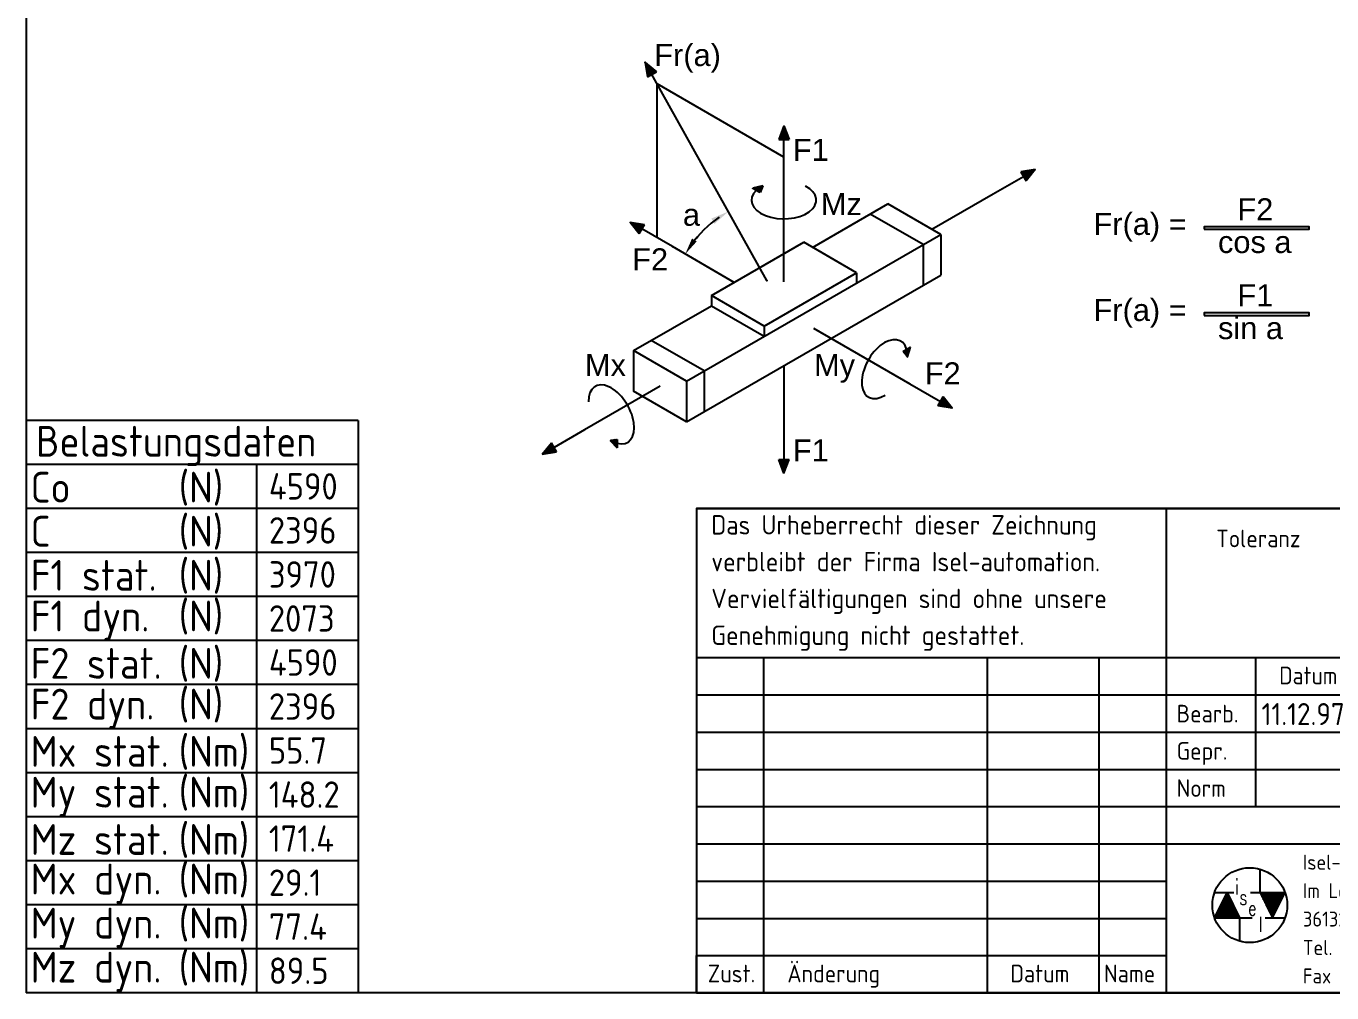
# Model space of a CAD drawing. Extents: x -518 to 0, y 0 to 386.
# Drawn here: x -518 to -221.4, y 0 to 219.6 of the extents above; entities that cross this region are included whole.
import ezdxf
from ezdxf.enums import TextEntityAlignment as Align

# ---------------------------------------------------------------- set-up
doc = ezdxf.new("R2010")
doc.units = 0
doc.header["$LTSCALE"] = 2
doc.linetypes.add('AUSGEZOGEN', pattern=[0])
doc.layers.get('0').update_dxf_attribs({"linetype": 'CONTINUOUS'})
for name, color, linetype in [('4', 3, 'CONTINUOUS'), ('5', 3, 'CONTINUOUS'), ('BLATT', 7, 'AUSGEZOGEN'), ('RAHM3', 2, 'CONTINUOUS'), ('RAHM5', 7, 'CONTINUOUS')]:
    doc.layers.add(name, color=color, linetype=linetype)
doc.styles.add('SAS', font='sas_____.pfb')
doc.styles.add('SIMPLEX', font='simplex')
doc.styles.get("Standard").update_dxf_attribs({"font": 'geniso.shx'})

# ---------------------------------------------------------------- blocks, each defined once
blk = doc.blocks.new('A4Q')
at = {"layer": 'BLATT', "color": 7, "linetype": 'AUSGEZOGEN'}
for p in [(-259, 193), (0, 0)]:
    blk.add_line(p, (-259, 0), dxfattribs=at)
blk = doc.blocks.new('ISEL')
at = {"layer": 'BLATT', "color": 141, "linetype": 'CONTINUOUS'}
for p, q in [((-129.54, 54.99), (-129.54, 21.15)), ((-175.26, 38.07), (-175.26, 0)), ((-149.86, 38.07), (-149.86, 0)), ((-137.16, 38.07), (-137.16, 0)), ((-182.88, 33.84), (-86.36, 33.84)), ((-182.88, 29.61), (-86.36, 29.61)), ((-182.88, 25.38), (-86.36, 25.38)), ((-182.88, 21.15), (-129.54, 21.15)), ((-129.54, 21.15), (-129.54, 0)), ((-129.54, 21.15), (-86.36, 21.15)), ((-182.88, 16.92), (-129.54, 16.92)), ((-118.85, 11.38), (-118.85, 14.04)), ((-182.88, 12.69), (-129.54, 12.69)), ((-124.03, 8.54), (-122.62, 11.38)), ((-124.03, 11.38), (-121.86, 11.38)), ((-122.96, 10.7), (-122.96, 8.54)), ((-122.79, 11.04), (-122.79, 8.54)), ((-122.62, 11.38), (-122.62, 8.54)), ((-122.62, 11.38), (-121.2, 8.54)), ((-122.45, 11.04), (-122.45, 8.54)), ((-122.28, 10.7), (-122.28, 8.54)), ((-119.94, 11.38), (-116.02, 11.38)), ((-118.85, 11.38), (-117.44, 8.54)), ((-118.63, 10.92), (-118.63, 11.38)), ((-118.46, 10.58), (-118.46, 11.38)), ((-118.29, 10.24), (-118.29, 11.38)), ((-118.12, 9.9), (-118.12, 11.38)), ((-117.95, 9.56), (-117.95, 11.38)), ((-117.78, 9.22), (-117.78, 11.38)), ((-117.61, 8.88), (-117.61, 11.38)), ((-117.44, 8.54), (-116.02, 11.38)), ((-117.44, 8.54), (-117.44, 11.38)), ((-117.27, 8.88), (-117.27, 11.38)), ((-117.1, 9.22), (-117.1, 11.38)), ((-116.93, 9.56), (-116.93, 11.38)), ((-116.76, 9.9), (-116.76, 11.38)), ((-116.59, 10.24), (-116.59, 11.38)), ((-116.42, 10.58), (-116.42, 11.38)), ((-116.25, 10.92), (-116.25, 11.38)), ((-123.81, 9), (-123.81, 8.54)), ((-123.64, 9.34), (-123.64, 8.54)), ((-123.47, 9.68), (-123.47, 8.54)), ((-123.3, 10.02), (-123.3, 8.54)), ((-123.13, 10.36), (-123.13, 8.54)), ((-122.11, 10.36), (-122.11, 8.54)), ((-121.94, 10.02), (-121.94, 8.54)), ((-121.77, 9.68), (-121.77, 8.54)), ((-121.6, 9.34), (-121.6, 8.54)), ((-121.43, 9), (-121.43, 8.54)), ((-182.88, 8.46), (-129.54, 8.46)), ((-124.03, 8.54), (-119.77, 8.54)), ((-121.2, 8.54), (-121.2, 5.88)), ((-118.27, 8.54), (-116.02, 8.54)), ((-182.88, 4.23), (-129.54, 4.23)), ((-182.88, 0), (-182.88, 4.23))]:
    blk.add_line(p, q, dxfattribs=at)
at = {"layer": 'BLATT', "color": 141}
for p, q in [((-182.88, 38.07), (0, 38.07)), ((-119.38, 38.07), (-119.38, 21.15)), ((-129.54, 16.92), (0, 16.92))]:
    blk.add_line(p, q, dxfattribs=at)
at = {"layer": 'BLATT', "color": 141, "linetype": 'CONTINUOUS'}
blk.add_circle((-120.03, 9.96), 4.25, dxfattribs=at)
at = {"layer": 'RAHM5'}
blk.add_line((-182.88, 54.99), (0, 54.99), dxfattribs=at)
blk.add_lwpolyline([(-182.88, 0), (0, 0), (0, 54.99), (-182.88, 54.99)], close=True, dxfattribs=at)
at = {"layer": 'BLATT', "color": 141, "linetype": 'CONTINUOUS'}
for s, height, p in [('Das Urheberrecht dieser Zeichnung', 2.2, (-181.19, 52.05)), ('Toleranz', 2, (-123.84, 50.6)), ('verbleibt der Firma Isel-automation.', 2.2, (-181.19, 47.87)), ('Vervielfältigungen sind ohne unsere', 2.2, (-181.19, 43.69)), ('Genehmigung nicht gestattet.', 2.2, (-181.19, 39.51)), ('Bearb.', 2, (-128.34, 30.71)), ('Gepr.', 2, (-128.34, 26.48)), ('Norm', 2, (-128.34, 22.25)), ('Isel-automation', 1.7, (-114, 13.99)), ('Im Leibolzgraben 16', 1.7, (-114, 10.76)), ('36132 Eiterfeld', 1.7, (-114, 7.53)), ('Tel. 06672/898-0', 1.7, (-114, 4.3)), ('Name', 2, (-136.58, 1.2)), ('Fax 06672/898-888', 1.7, (-114, 1.07))]:
    blk.add_text(s, height=height, dxfattribs=at).set_placement(p)
at = {"layer": 'BLATT', "color": 141, "linetype": 'CONTINUOUS', "width": 0.983632}
blk.add_text('Datum', height=2, dxfattribs=at).set_placement((-113.39, 35.04), align=Align.CENTER)
at = {"layer": 'BLATT', "color": 141, "linetype": 'CONTINUOUS', "style": 'SIMPLEX'}
for s, p, p2 in [('i', (-121.59, 11.19), (-121.42, 11.19)), ('s', (-121.21, 10.01), (-120.32, 10.01)), ('e', (-120.24, 8.77), (-119.27, 8.77)), ('l', (-119.1, 6.92), (-119.1, 6.92))]:
    blk.add_text(s, height=1.7, dxfattribs=at).set_placement(p, p2, align=Align.FIT)
at = {"layer": 'BLATT', "color": 141, "linetype": 'CONTINUOUS'}
for s, p in [('Zust.', (-178.89, 1.2)), ('Änderung', (-167.28, 1.2)), ('Datum', (-143.87, 1.2))]:
    blk.add_text(s, height=2, dxfattribs=at).set_placement(p, align=Align.CENTER)
at = {"layer": 'RAHM3'}
for tag, p, height in [('GEN-TITLE-SCA{5.42}', (-70.96, 50.01), 3.5), ('GEN-TITLE-POSI{2.20}', (-41.2, 50.17), 3.5), ('GEN-TITLE-NORM1{14.84}', (-84.51, 40.19), 3), ('GEN-TITLE-NORM2{14.89}', (-34.12, 40.06), 3), ('GEN-TITLE-DAT{5.44}', (-118.7, 30.41), 2.5), ('GEN-TITLE-NAME{5}', (-102.53, 30.41), 2.5), ('GEN-TITLE-DES1{15.54}', (-81.21, 29.17), 3.5), ('GEN-TITLE-CHKD{5.41}', (-118.55, 26.18), 2.5), ('GEN-TITLE-CHKM{5}', (-102.06, 26.49), 2.5), ('GEN-TITLE-DES2{21.21}', (-80.71, 21.17), 3.5), ('GEN-TITLE-NR{13.37}', (-64.18, 12.42), 3.5), ('GEN-TITLE-QTY{4.38}', (-65.67, 5.77), 3.5), ('GEN-TITLE-PLOT{2.94}', (-9.6, 0.52), 3)]:
    blk.add_attdef(tag, p, '', height=height, dxfattribs=at)
at = {"layer": 'RAHM3', "width": 0.8}
for tag, p in [('GEN-TITLE-MAT1{11.15}', (-126.65, 44.28)), ('GEN-TITLE-MAT2{11.09}', (-126.65, 40.55))]:
    blk.add_attdef(tag, p, '', height=3, dxfattribs=at)
blk.add_attdef('GEN-TITLE-SHEET{2.62}', text='', height=3, dxfattribs=at).set_placement((0.68, 10.73), align=Align.CENTER)
at = {"layer": 'RAHM3'}
blk.add_attdef('GEN-TITLE-DWG{8.92}', text='', height=3, dxfattribs=at).set_placement((-48.09, 0.6), align=Align.CENTER)
blk = doc.blocks.new('TABELLE')
at = {"layer": '4'}
for p, q in [((37.71, 65), (0, 65)), ((0, 65), (0, 0)), ((37.71, 65), (37.71, 0)), ((37.71, 60), (0, 60)), ((26.16, 60), (26.16, 0)), ((37.71, 55), (0, 55)), ((37.71, 50), (0, 50)), ((37.71, 45), (0, 45)), ((37.71, 40), (0, 40)), ((37.71, 35), (0, 35)), ((37.71, 30), (0, 30)), ((37.71, 25), (0, 25)), ((37.71, 20), (0, 20)), ((37.71, 15), (0, 15)), ((37.71, 10), (0, 10)), ((37.71, 5), (0, 5)), ((37.71, 0), (0, 0))]:
    blk.add_line(p, q, dxfattribs=at)
for s, p in [('Belastungsdaten', (1.11, 60.89)), ('(N)', (17.33, 55.67)), ('Co', (0.51, 55.67)), ('C', (0.51, 50.67)), ('(N)', (17.33, 50.67)), ('F1 stat.', (0.51, 45.67)), ('(N)', (17.33, 45.67)), ('F1 dyn.', (0.51, 41.04)), ('(N)', (17.33, 41.04)), ('F2 stat.', (0.51, 35.67)), ('(N)', (17.33, 35.67)), ('F2 dyn.', (0.51, 31.04)), ('(N)', (17.33, 31.04)), ('Mx stat.', (0.51, 25.67)), ('(Nm)', (17.33, 25.67)), ('My stat.', (0.51, 21.04)), ('(Nm)', (17.33, 21.04)), ('(Nm)', (17.33, 15.67)), ('Mz stat.', (0.51, 15.67)), ('(Nm)', (17.33, 11.17)), ('Mx dyn.', (0.51, 11.17)), ('My dyn.', (0.51, 6.17)), ('(Nm)', (17.33, 6.17)), ('Mz dyn.', (0.51, 1.17)), ('(Nm)', (17.33, 1.17))]:
    blk.add_text(s, height=3.5, dxfattribs=at).set_placement(p)
blk = doc.blocks.new('*X21')
at = {"color": 0}
for p, q in [((443.8, 150.7), (450.7, 150.7)), ((443.9, 150.6), (450.6, 150.6)), ((443.9, 150.5), (450.6, 150.5)), ((444, 150.8), (450.7, 150.8)), ((444, 150.4), (450.6, 150.4)), ((444.1, 150.3), (450.6, 150.3)), ((444.2, 150.9), (450.7, 150.9)), ((444.2, 150.2), (450.5, 150.2)), ((444.3, 150.1), (450.5, 150.1)), ((444.3, 150), (450.5, 150)), ((444.4, 151), (450.8, 151)), ((444.4, 149.9), (450.4, 149.9)), ((444.5, 151.1), (450.8, 151.1)), ((444.5, 149.8), (450.4, 149.8)), ((444.6, 149.7), (450.4, 149.7)), ((444.7, 151.2), (450.8, 151.2)), ((444.7, 149.6), (450.3, 149.6)), ((444.7, 149.5), (450.3, 149.5)), ((444.8, 149.4), (450.3, 149.4)), ((444.9, 151.3), (450.9, 151.3)), ((444.9, 149.3), (450.3, 149.3)), ((445, 149.2), (450.2, 149.2)), ((445, 149.1), (450.2, 149.1)), ((445.1, 151.4), (450.9, 151.4)), ((445.1, 149), (450.2, 149)), ((445.2, 151.5), (450.9, 151.5)), ((445.2, 148.9), (450.1, 148.9)), ((445.3, 148.8), (450.1, 148.8)), ((445.4, 151.6), (450.9, 151.6)), ((445.4, 148.7), (450.1, 148.7)), ((445.4, 148.6), (450, 148.6)), ((445.5, 148.5), (450, 148.5)), ((445.6, 151.7), (451, 151.7)), ((445.6, 148.4), (450, 148.4)), ((445.7, 151.8), (451, 151.8)), ((445.7, 148.3), (450, 148.3)), ((445.9, 151.9), (451, 151.9)), ((446.1, 152), (451.1, 152)), ((446.3, 152.1), (451.1, 152.1)), ((446.4, 152.2), (451.1, 152.2)), ((446.6, 152.3), (451.2, 152.3)), ((446.8, 152.4), (451.2, 152.4)), ((447, 152.5), (451.2, 152.5)), ((447.1, 152.6), (451.2, 152.6)), ((447.3, 152.7), (451.3, 152.7)), ((447.5, 152.8), (451.3, 152.8)), ((447.7, 152.9), (451.3, 152.9)), ((447.8, 153), (451.4, 153)), ((448, 153.1), (451.4, 153.1)), ((448.2, 153.2), (451.4, 153.2)), ((448.3, 153.3), (451.5, 153.3)), ((448.5, 153.4), (451.5, 153.4)), ((448.7, 153.5), (451.5, 153.5)), ((448.9, 153.6), (451.6, 153.6)), ((449, 153.7), (451.6, 153.7)), ((449.2, 153.8), (451.6, 153.8)), ((449.4, 153.9), (451.6, 153.9)), ((449.6, 154), (451.7, 154)), ((449.7, 154.1), (451.7, 154.1)), ((449.9, 154.2), (451.7, 154.2)), ((450.1, 154.3), (451.8, 154.3)), ((450.3, 154.4), (451.8, 154.4)), ((450.4, 154.5), (451.8, 154.5)), ((450.6, 154.6), (451.9, 154.6)), ((450.8, 154.7), (451.9, 154.7)), ((450.9, 154.8), (451.9, 154.8)), ((451.1, 154.9), (451.9, 154.9)), ((451.3, 155), (452, 155)), ((451.5, 155.1), (452, 155.1)), ((451.6, 155.2), (452, 155.2)), ((451.8, 155.3), (452.1, 155.3)), ((452, 155.4), (452.1, 155.4)), ((445.7, 148.2), (449.9, 148.2)), ((445.8, 148.1), (449.9, 148.1)), ((445.9, 148), (449.9, 148)), ((446, 147.9), (449.8, 147.9)), ((446.1, 147.8), (449.8, 147.8)), ((446.1, 147.7), (449.8, 147.7)), ((446.2, 147.6), (449.7, 147.6)), ((446.3, 147.5), (449.7, 147.5)), ((446.4, 147.4), (449.7, 147.4)), ((446.4, 147.3), (449.6, 147.3)), ((446.5, 147.2), (449.6, 147.2)), ((446.6, 147.1), (449.6, 147.1)), ((446.7, 147), (449.6, 147)), ((446.8, 146.9), (449.5, 146.9)), ((446.8, 146.8), (449.5, 146.8)), ((446.9, 146.7), (449.5, 146.7)), ((447, 146.6), (449.4, 146.6)), ((447.1, 146.5), (449.4, 146.5)), ((447.1, 146.4), (449.4, 146.4)), ((447.2, 146.3), (449.3, 146.3)), ((447.3, 146.2), (449.3, 146.2)), ((447.4, 146.1), (449.3, 146.1)), ((447.5, 146), (449.3, 146)), ((447.5, 145.9), (449.2, 145.9)), ((447.6, 145.8), (449.2, 145.8)), ((447.7, 145.7), (449.2, 145.7)), ((447.8, 145.6), (449.1, 145.6)), ((447.9, 145.5), (449.1, 145.5)), ((447.9, 145.4), (449.1, 145.4)), ((448, 145.3), (449, 145.3)), ((448.1, 145.2), (449, 145.2)), ((448.2, 145.1), (449, 145.1)), ((448.2, 145), (449, 145)), ((448.3, 144.9), (448.9, 144.9)), ((448.4, 144.8), (448.9, 144.8)), ((448.5, 144.7), (448.9, 144.7)), ((448.6, 144.6), (448.8, 144.6)), ((448.6, 144.5), (448.8, 144.5)), ((448.7, 144.4), (448.8, 144.4))]:
    blk.add_line(p, q, dxfattribs=at)
blk = doc.blocks.new('*X22')
at = {"color": 0}
for p, q in [((360.7, 400.6), (361.7, 400.6)), ((360.7, 400.5), (361.7, 400.5)), ((360.7, 400.4), (361.8, 400.4)), ((360.8, 400.8), (361.6, 400.8)), ((360.8, 400.7), (361.7, 400.7)), ((360.9, 401.1), (361.5, 401.1)), ((360.9, 401), (361.5, 401)), ((360.9, 400.9), (361.6, 400.9)), ((361, 401.4), (361.4, 401.4)), ((361, 401.3), (361.4, 401.3)), ((361, 401.2), (361.5, 401.2)), ((361.1, 401.6), (361.3, 401.6)), ((361.1, 401.5), (361.4, 401.5)), ((361.2, 401.8), (361.2, 401.8)), ((361.2, 401.7), (361.3, 401.7)), ((355.4, 386.7), (367, 386.7)), ((355.4, 386.6), (367, 386.6)), ((355.4, 386.5), (367.1, 386.5)), ((355.5, 386.9), (366.9, 386.9)), ((355.5, 386.8), (366.9, 386.8)), ((355.6, 387.2), (366.8, 387.2)), ((355.6, 387.1), (366.8, 387.1)), ((355.6, 387), (366.9, 387)), ((355.7, 387.4), (366.7, 387.4)), ((355.7, 387.3), (366.8, 387.3)), ((355.8, 387.7), (366.6, 387.7)), ((355.8, 387.6), (366.6, 387.6)), ((355.8, 387.5), (366.7, 387.5)), ((355.9, 388), (366.5, 388)), ((355.9, 387.9), (366.5, 387.9)), ((355.9, 387.8), (366.6, 387.8)), ((356, 388.2), (366.4, 388.2)), ((356, 388.1), (366.5, 388.1)), ((356.1, 388.5), (366.3, 388.5)), ((356.1, 388.4), (366.3, 388.4)), ((356.1, 388.3), (366.4, 388.3)), ((356.2, 388.8), (366.2, 388.8)), ((356.2, 388.7), (366.2, 388.7)), ((356.2, 388.6), (366.3, 388.6)), ((356.3, 389), (366.1, 389)), ((356.3, 388.9), (366.1, 388.9)), ((356.4, 389.3), (366, 389.3)), ((356.4, 389.2), (366, 389.2)), ((356.4, 389.1), (366.1, 389.1)), ((356.5, 389.5), (365.9, 389.5)), ((356.5, 389.4), (366, 389.4)), ((356.6, 389.8), (365.8, 389.8)), ((356.6, 389.7), (365.8, 389.7)), ((356.6, 389.6), (365.9, 389.6)), ((356.7, 390.1), (365.7, 390.1)), ((356.7, 390), (365.7, 390)), ((356.7, 389.9), (365.8, 389.9)), ((356.8, 390.3), (365.6, 390.3)), ((356.8, 390.2), (365.7, 390.2)), ((356.9, 390.6), (365.5, 390.6)), ((356.9, 390.5), (365.5, 390.5)), ((356.9, 390.4), (365.6, 390.4)), ((357, 390.9), (365.4, 390.9)), ((357, 390.8), (365.4, 390.8)), ((357, 390.7), (365.5, 390.7)), ((357.1, 391.1), (365.3, 391.1)), ((357.1, 391), (365.3, 391)), ((357.2, 391.4), (365.2, 391.4)), ((357.2, 391.3), (365.2, 391.3)), ((357.2, 391.2), (365.3, 391.2)), ((357.3, 391.7), (365.1, 391.7)), ((357.3, 391.6), (365.1, 391.6)), ((357.3, 391.5), (365.2, 391.5)), ((357.4, 391.9), (365, 391.9)), ((357.4, 391.8), (365, 391.8)), ((357.5, 392.2), (364.9, 392.2)), ((357.5, 392.1), (364.9, 392.1)), ((357.5, 392), (365, 392)), ((357.6, 392.4), (364.8, 392.4)), ((357.6, 392.3), (364.9, 392.3)), ((357.7, 392.7), (364.7, 392.7)), ((357.7, 392.6), (364.7, 392.6)), ((357.7, 392.5), (364.8, 392.5)), ((357.8, 393), (364.6, 393)), ((357.8, 392.9), (364.6, 392.9)), ((357.8, 392.8), (364.7, 392.8)), ((357.9, 393.2), (364.5, 393.2)), ((357.9, 393.1), (364.6, 393.1)), ((358, 393.5), (364.4, 393.5)), ((358, 393.4), (364.4, 393.4)), ((358, 393.3), (364.5, 393.3)), ((358.1, 393.8), (364.3, 393.8)), ((358.1, 393.7), (364.3, 393.7)), ((358.1, 393.6), (364.4, 393.6)), ((358.2, 394), (364.2, 394)), ((358.2, 393.9), (364.2, 393.9)), ((358.3, 394.3), (364.1, 394.3)), ((358.3, 394.2), (364.1, 394.2)), ((358.3, 394.1), (364.2, 394.1)), ((358.4, 394.5), (364, 394.5)), ((358.4, 394.4), (364.1, 394.4)), ((358.5, 394.8), (363.9, 394.8)), ((358.5, 394.7), (363.9, 394.7)), ((358.5, 394.6), (364, 394.6)), ((358.6, 395.1), (363.8, 395.1)), ((358.6, 395), (363.8, 395)), ((358.6, 394.9), (363.9, 394.9)), ((358.7, 395.3), (363.7, 395.3)), ((358.7, 395.2), (363.8, 395.2)), ((358.8, 395.6), (363.6, 395.6)), ((358.8, 395.5), (363.6, 395.5)), ((358.8, 395.4), (363.7, 395.4)), ((358.9, 395.9), (363.5, 395.9)), ((358.9, 395.8), (363.5, 395.8)), ((358.9, 395.7), (363.6, 395.7)), ((359, 396.1), (363.4, 396.1)), ((359, 396), (363.4, 396)), ((359.1, 396.4), (363.3, 396.4)), ((359.1, 396.3), (363.3, 396.3)), ((359.1, 396.2), (363.4, 396.2)), ((359.2, 396.6), (363.2, 396.6)), ((359.2, 396.5), (363.3, 396.5)), ((359.3, 396.9), (363.1, 396.9)), ((359.3, 396.8), (363.1, 396.8)), ((359.3, 396.7), (363.2, 396.7)), ((359.4, 397.2), (363, 397.2)), ((359.4, 397.1), (363, 397.1)), ((359.4, 397), (363.1, 397)), ((359.5, 397.4), (362.9, 397.4)), ((359.5, 397.3), (363, 397.3)), ((359.6, 397.7), (362.8, 397.7)), ((359.6, 397.6), (362.8, 397.6)), ((359.6, 397.5), (362.9, 397.5)), ((359.7, 398), (362.7, 398)), ((359.7, 397.9), (362.7, 397.9)), ((359.7, 397.8), (362.8, 397.8)), ((359.8, 398.2), (362.6, 398.2)), ((359.8, 398.1), (362.6, 398.1)), ((359.9, 398.5), (362.5, 398.5)), ((359.9, 398.4), (362.5, 398.4)), ((359.9, 398.3), (362.6, 398.3)), ((360, 398.7), (362.4, 398.7)), ((360, 398.6), (362.5, 398.6)), ((360.1, 399), (362.3, 399)), ((360.1, 398.9), (362.3, 398.9)), ((360.1, 398.8), (362.4, 398.8)), ((360.2, 399.3), (362.2, 399.3)), ((360.2, 399.2), (362.2, 399.2)), ((360.2, 399.1), (362.3, 399.1)), ((360.3, 399.5), (362.1, 399.5)), ((360.3, 399.4), (362.2, 399.4)), ((360.4, 399.8), (362, 399.8)), ((360.4, 399.7), (362, 399.7)), ((360.4, 399.6), (362.1, 399.6)), ((360.5, 400.1), (361.9, 400.1)), ((360.5, 400), (361.9, 400)), ((360.5, 399.9), (362, 399.9)), ((360.6, 400.3), (361.8, 400.3)), ((360.6, 400.2), (361.8, 400.2))]:
    blk.add_line(p, q, dxfattribs=at)
blk = doc.blocks.new('SYMB-2')
at = {"layer": '4'}
for p, q in [((544.32, 237.52), (516.7, 287.01)), ((516.7, 287.01), (517.21, 283.76)), ((516.7, 287.01), (519.24, 284.92)), ((517.21, 283.76), (519.24, 284.92)), ((519.4, 247.21), (519.4, 282.17)), ((548.19, 265.55), (519.4, 282.17)), ((548.19, 272.62), (547.02, 269.55)), ((548.19, 272.62), (549.37, 269.55)), ((547.02, 269.55), (549.37, 269.55)), ((548.19, 261.55), (548.19, 269.55)), ((548.19, 237.23), (548.19, 261.55)), ((595.69, 257.16), (602.62, 261.16)), ((605.28, 262.7), (602.03, 262.17)), ((602.03, 262.17), (603.2, 260.14)), ((605.28, 262.7), (603.2, 260.14)), ((543.37, 258.98), (541.11, 258.45)), ((542.77, 257.49), (541.11, 258.45)), ((543.37, 258.98), (542.77, 257.49)), ((581.8, 249.14), (595.69, 257.16)), ((554.68, 245.03), (571.8, 254.91)), ((579.8, 245.67), (567.8, 252.6)), ((583.8, 247.98), (571.8, 254.91)), ((513.27, 250.75), (516.52, 250.23)), ((513.27, 250.75), (515.35, 248.2)), ((515.35, 248.2), (516.52, 250.23)), ((522.86, 245.21), (515.93, 249.21)), ((526.06, 214.65), (583.8, 247.98)), ((531.71, 234.08), (552.68, 246.18)), ((564.68, 239.26), (552.68, 246.18)), ((583.8, 247.98), (583.8, 238.75)), ((536.93, 237.09), (522.86, 245.21)), ((579.8, 245.67), (579.8, 236.44)), ((526.06, 205.41), (583.8, 238.75)), ((543.71, 227.15), (564.68, 239.26)), ((564.68, 239.26), (564.68, 236.95)), ((514.06, 221.58), (531.71, 231.77)), ((543.71, 227.15), (531.71, 234.08)), ((531.71, 234.08), (531.71, 231.77)), ((531.71, 231.77), (543.71, 224.84)), ((543.71, 227.15), (543.71, 224.84)), ((554.93, 226.7), (576.81, 214.06)), ((530.06, 216.96), (518.06, 223.89)), ((526.06, 214.65), (514.06, 221.58)), ((514.06, 221.58), (514.06, 212.34)), ((575.26, 221.42), (576.92, 222.38)), ((576.25, 220.15), (575.26, 221.42)), ((576.25, 220.15), (576.92, 222.38)), ((530.06, 216.96), (530.06, 207.72)), ((548.19, 218.19), (548.19, 204.84)), ((526.06, 214.65), (526.06, 205.41)), ((576.81, 214.06), (583.74, 210.06)), ((520.06, 213.49), (502.91, 203.59)), ((526.06, 205.41), (514.06, 212.34)), ((584.33, 211.08), (583.16, 209.05)), ((586.41, 208.53), (584.33, 211.08)), ((586.41, 208.53), (583.16, 209.05)), ((548.19, 204.84), (548.19, 196.84)), ((502.91, 203.59), (495.98, 199.59)), ((493.32, 198.05), (495.4, 200.61)), ((496.57, 198.58), (495.4, 200.61)), ((508.75, 201.2), (510.34, 201.42)), ((508.75, 201.2), (510.34, 199.5)), ((510.34, 201.42), (510.34, 199.5)), ((493.32, 198.05), (496.57, 198.58)), ((548.19, 193.76), (547.02, 196.84)), ((547.02, 196.84), (549.37, 196.84)), ((548.19, 193.76), (549.37, 196.84))]:
    blk.add_line(p, q, dxfattribs=at)
for points in [[(643.61, 249.14), (667.47, 249.14), (667.47, 249.71), (643.61, 249.71)], [(643.61, 229.59), (667.47, 229.59), (667.47, 230.16), (643.61, 230.16)]]:
    blk.add_lwpolyline(points, close=True, dxfattribs=at)
at = {"layer": '4', "linetype": 'BYBLOCK'}
blk.add_arc((548.19, 230.59), 25.87, 124.7115, 144.4602, dxfattribs=at)
at = {"layer": '4'}
for centre, major_axis, start_param, end_param in [((548.19, 255.76), (-7.35, 0), -0.5506, 3.985557), ((571.06, 217.39), (-3.67, -6.36), 2.626392, 7.093165), ((508.99, 207.1), (-3.67, 6.36), 2.619687, 7.093404)]:
    blk.add_ellipse(centre, major_axis=major_axis, ratio=0.57735, start_param=start_param, end_param=end_param, dxfattribs=at)
at = {"layer": '4', "linetype": 'BYBLOCK'}
for p in [(516.7, 287.01), (528.46, 247.31), (522.86, 245.21), (544.32, 237.52), (536.93, 237.09)]:
    blk.add_point(p, dxfattribs=at)
for points in [[(531.7, 251.57), (532.43, 250.39), (535.59, 253.17)], [(528.39, 246.38), (527.32, 247.06), (525.79, 243.52)]]:
    blk.add_solid(points, dxfattribs=at)
at = {"layer": '4', "yscale": 0.2, "zscale": 0.2}
for name, p, xscale, rotation in [('*X22', (493.84, 181.38), 0.2, 29.74154228650788), ('*X22', (499.55, 285.07), 0.2, 300.0000000000001), ('*X21', (613.25, 195.69), 0.2, 120.0000000000008), ('*X22', (546.75, 148), 0.2, 59.99999999999999), ('*X22', (552.92, 311.28), 0.2, 240), ('*X21', (528.62, 293.36), 0.2, 240.0000000000003), ('*X22', (599.05, 175.68), 0.2, 119.9999999999999), ('*X22', (475.95, 274.13), -0.2, 180)]:
    blk.add_blockref(name, p, dxfattribs=dict(at, xscale=xscale, rotation=rotation))
at = {"layer": '4', "xscale": 0.2, "yscale": 0.2, "zscale": 0.2}
for name, p in [('*X22', (475.95, 192.25)), ('*X21', (486.5, 191.28))]:
    blk.add_blockref(name, p, dxfattribs=at)
at = {"layer": '4', "style": 'SAS'}
for s, p in [('Fr(a)', (518.75, 286.21)), ('F1', (550.23, 264.68)), ('Mz', (556.57, 252.38)), ('F2', (651.2, 251.18)), ('a', (525.25, 249.94)), ('Fr(a) =', (618.52, 247.86)), ('cos a', (646.79, 243.75)), ('F2', (513.74, 239.81)), ('F1', (651.2, 231.63)), ('Fr(a) =', (618.52, 228.31)), ('sin a', (646.79, 224.2)), ('Mx', (503, 215.8)), ('My', (555.04, 215.79)), ('F2', (580.19, 213.92)), ('F1', (550.23, 196.41))]:
    blk.add_text(s, height=5, dxfattribs=at).set_placement(p)

msp = doc.modelspace()

# ---------------------------------------------------------------- block references
at = {"xscale": 2, "yscale": 2, "zscale": 2}
msp.add_blockref('A4Q', (0, 0), dxfattribs=at)
msp.add_blockref('SYMB-2', (-894.073, -75.721))
ref = msp.add_blockref('ISEL', (0, 0), dxfattribs=dict(xscale=2, yscale=2, zscale=2))
ref.add_attrib('GEN-TITLE-DAT{5.44}', '11.12.97', (-237.404, 60.82), dxfattribs={"layer": 'RAHM3', "height": 5})
at = {"layer": '5', "xscale": 2, "yscale": 2, "zscale": 2}
msp.add_blockref('TABELLE', (-518, 0), dxfattribs=at)

# ---------------------------------------------------------------- texts
at = {"layer": '5'}
for s, p in [('4590', (-462.866, 112.034)), ('2396', (-462.866, 102.034)), ('3970', (-462.866, 92.034)), ('2073', (-462.866, 82.034)), ('4590', (-462.866, 72.034)), ('2396', (-462.866, 62.034)), ('55.7', (-462.866, 52.034)), ('148.2', (-462.866, 42.034)), ('171.4', (-462.866, 32.034)), ('29.1', (-462.866, 22.034)), ('77.4', (-462.866, 12.034)), ('89.5', (-462.866, 2.034))]:
    msp.add_text(s, height=6, dxfattribs=at).set_placement(p)

doc.saveas('drawing.dxf')
